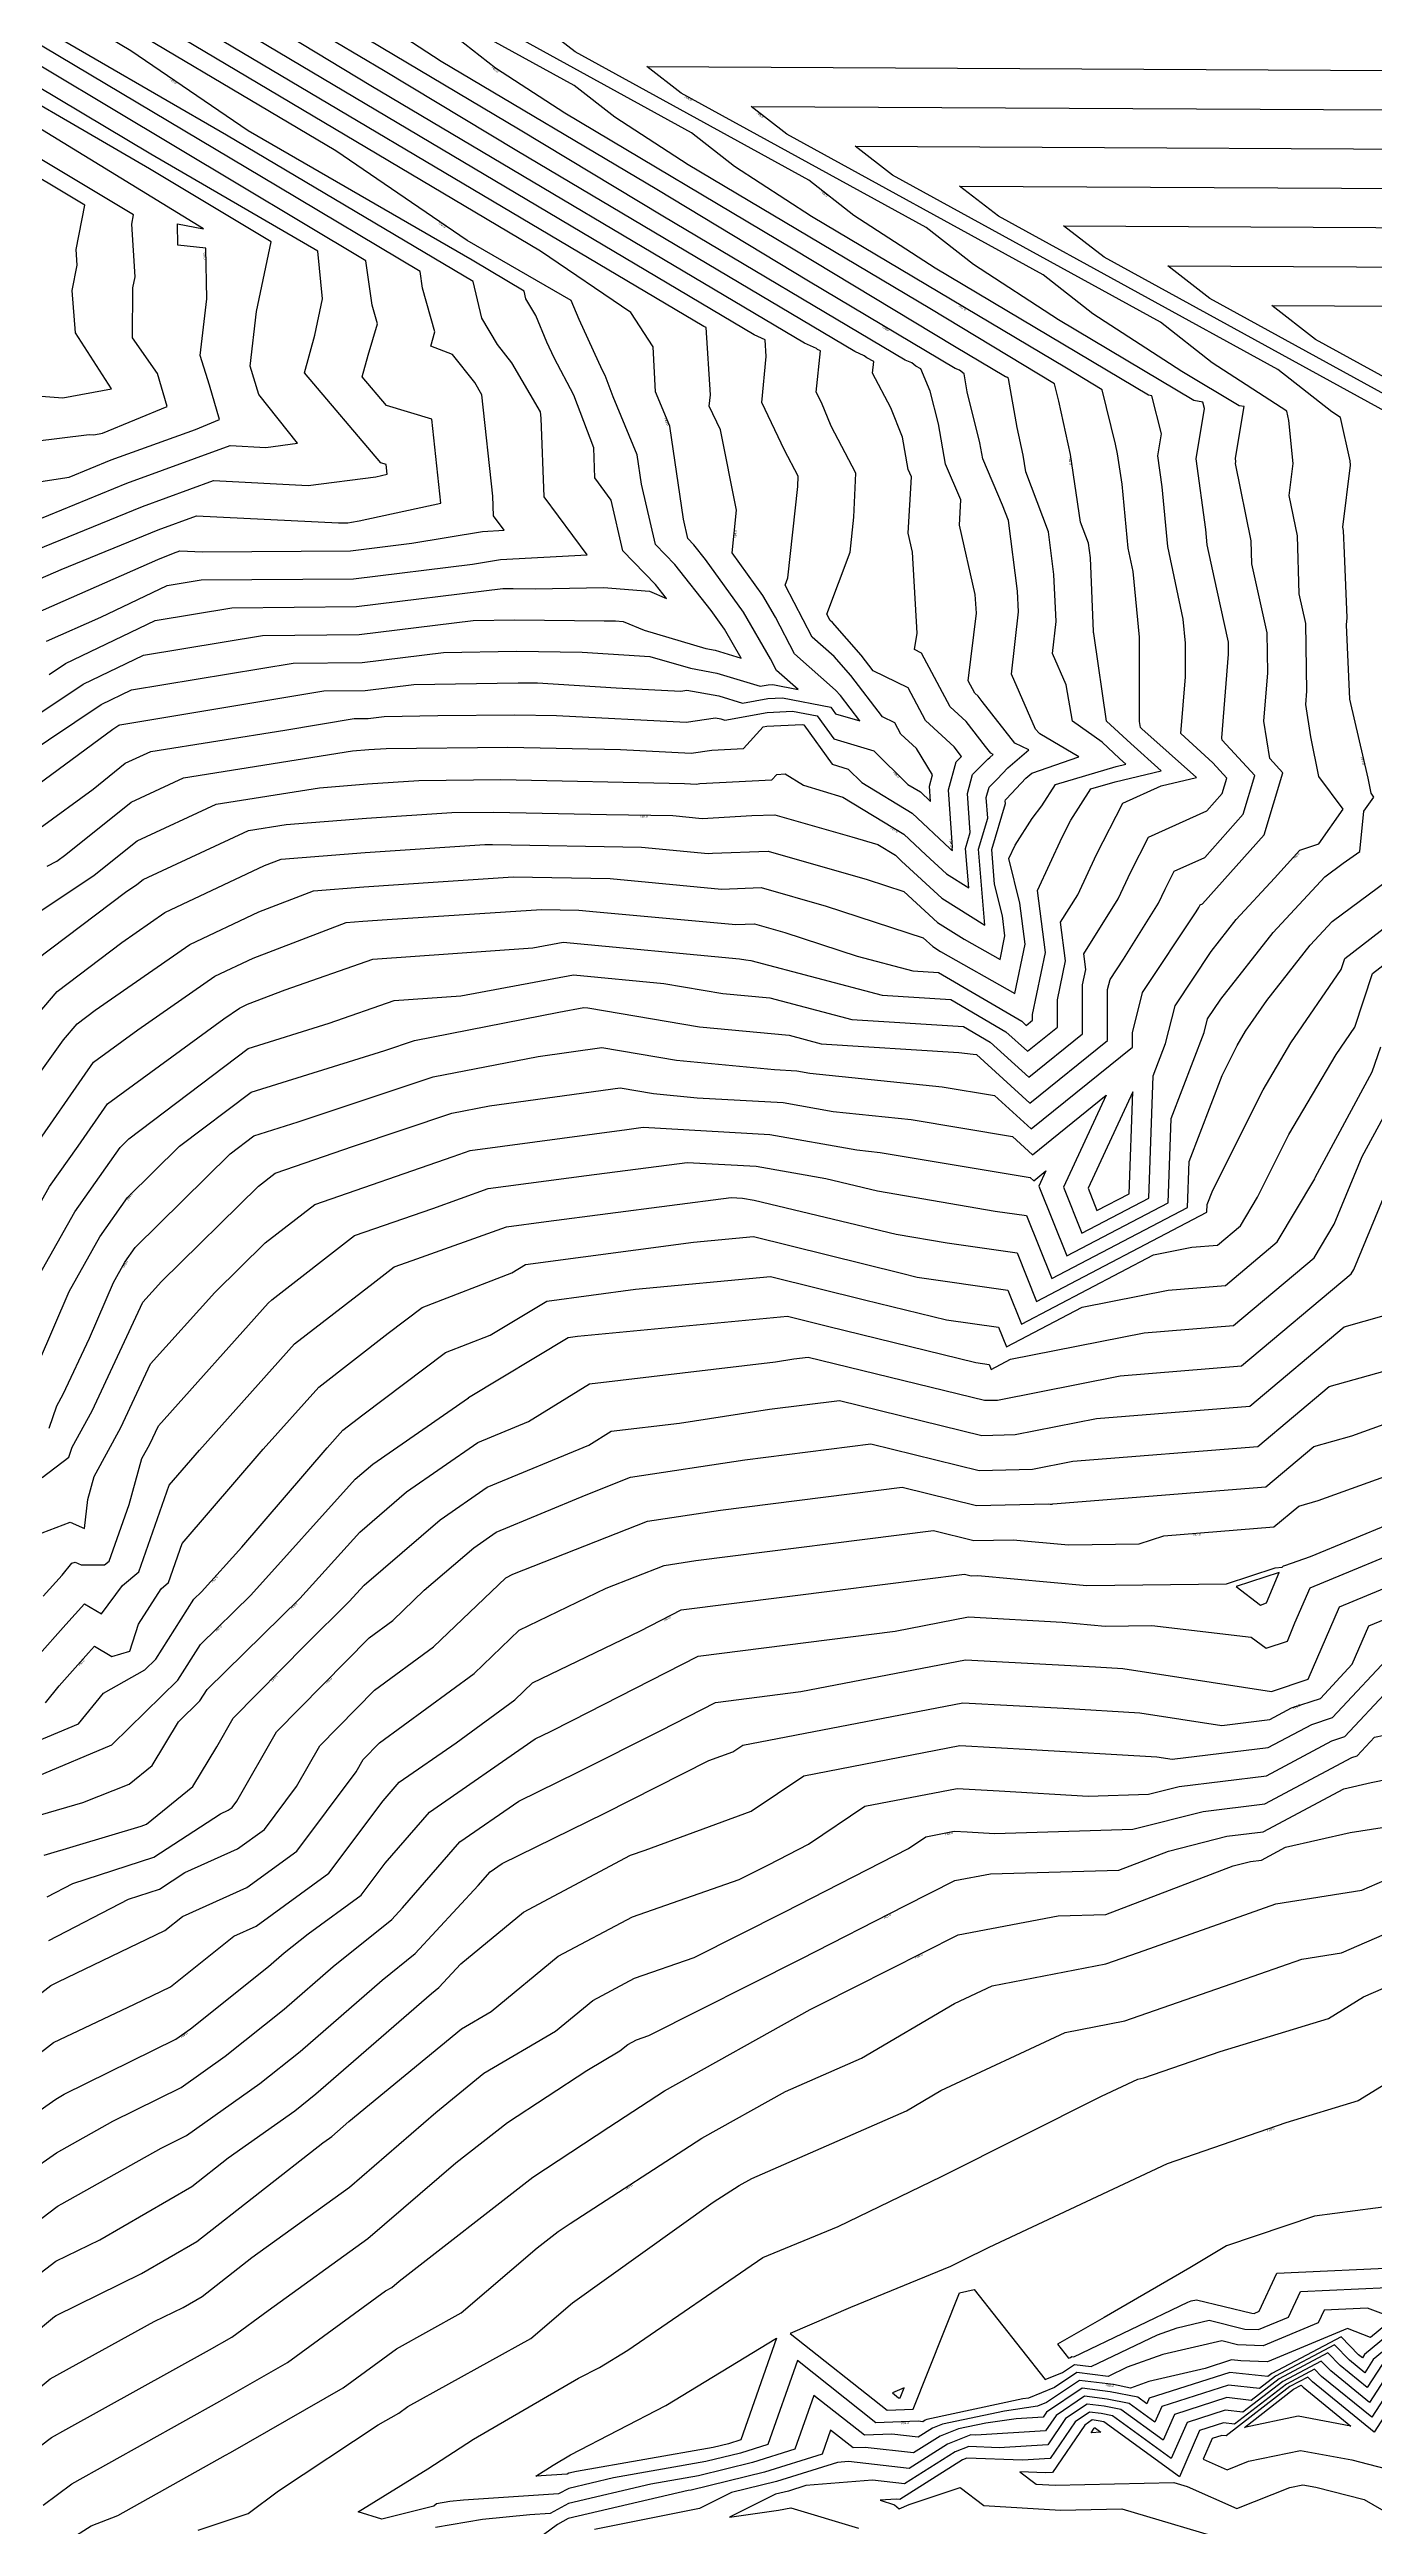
# Model space of a CAD drawing. Extents: x 1684434 to 1702565, y 997334 to 1000228.
# Drawn here: x 1700628 to 1700905, y 999386 to 999904 of the extents above; entities that cross this region are included whole.
import ezdxf

# ---------------------------------------------------------------- set-up
doc = ezdxf.new("R2010")
doc.units = 0
doc.layers.add('Default', color=7, linetype='Continuous')

msp = doc.modelspace()

# ---------------------------------------------------------------- linework, layer by layer
at = {"layer": 'Default'}
for points in [[(1700622.3, 999831.37), (1700630.58, 999830.74), (1700640.74, 999832.59), (1700633.18, 999844.31), (1700632.47, 999853.17), (1700633.54, 999858.44), (1700633.33, 999861.74), (1700635.18, 999871), (1700362.96, 1000034.04)], [(1700627.66, 999772.92), (1700631.08, 999775.21), (1700649.87, 999784.19), (1700665.9, 999786.86), (1700691.93, 999787.08), (1700722.54, 999790.85), (1700724.72, 999790.88), (1700729.38, 999790.83), (1700743.64, 999791.06), (1700753.21, 999790.3), (1700756.78, 999788.79), (1700754.47, 999791.69), (1700747.67, 999798.75), (1700745.24, 999809.34), (1700741.82, 999813.97), (1700741.58, 999820.24), (1700737.39, 999831.31), (1700733.3, 999839.08), (1700731.78, 999842.39), (1700729.45, 999847.95), (1700727.4, 999851.4), (1700727.02, 999853.01), (1700716.15, 999859.47), (1700669.33, 999886.55), (1700644.8, 999903.25), (1700542.34, 999964.06)], [(1700624.87, 999764.25), (1700634.81, 999770.9), (1700647.41, 999776.92), (1700672.3, 999781.06), (1700692.54, 999781.23), (1700716.34, 999784.16), (1700725.08, 999784.31), (1700743.73, 999784.09), (1700746.11, 999784.13), (1700747.71, 999784), (1700752.1, 999782.14), (1700765.03, 999778.33), (1700766.95, 999777.99), (1700772.41, 999776.3), (1700768.88, 999782.4), (1700766.12, 999786.24), (1700758.5, 999795.85), (1700754.45, 999800.04), (1700751.56, 999812.66), (1700750.66, 999818.84), (1700745.64, 999830.9), (1700743.95, 999835.36), (1700743.38, 999836.43), (1700738.5, 999847.07), (1700736.84, 999851.05), (1700715.08, 999863.63), (1700687.61, 999882.33), (1700572.86, 999950.44)], [(1700617.97, 999796.07), (1700647.19, 999808), (1700662.04, 999813.41), (1700681.82, 999812.42), (1700696.02, 999814.23), (1700698.36, 999814.74), (1700698.14, 999816.8), (1700697.03, 999817.14), (1700681.05, 999835.92), (1700683.26, 999843.84), (1700684.87, 999851.45), (1700683.84, 999861.38), (1700648.97, 999881.66), (1700553.05, 999938.97)], [(1700622.07, 999755.57), (1700638.54, 999766.59), (1700644.94, 999769.65), (1700678.7, 999775.26), (1700693.15, 999775.39), (1700710.14, 999777.48), (1700725.43, 999777.74), (1700739.13, 999777.58), (1700753.32, 999776.68), (1700761.82, 999774.18), (1700767.34, 999773.2), (1700776.35, 999770.42), (1700778.03, 999770.72), (1700779.03, 999770.77), (1700784.29, 999769.76), (1700779.81, 999773.7), (1700778.54, 999776.14), (1700772.9, 999785.89), (1700764.95, 999796.94), (1700762.53, 999800), (1700761.24, 999801.34), (1700760.32, 999805.35), (1700757.5, 999824.77), (1700754.5, 999831.97), (1700753.97, 999841.38), (1700749.34, 999848.54), (1700730.42, 999861.41), (1700603.38, 999936.82)], [(1700624.91, 999805.09), (1700643.94, 999812.86), (1700665.55, 999820.74), (1700672.97, 999820.37), (1700679.61, 999821.22), (1700671.56, 999831.44), (1700669.72, 999837.36), (1700671.04, 999848.8), (1700674.12, 999863.34), (1700648.64, 999878.62), (1700565.67, 999926.87)], [(1700621.34, 999720.39), (1700637.11, 999730.92), (1700646.08, 999738.13), (1700662.58, 999745.79), (1700684.19, 999749.22), (1700694.28, 999750.01), (1700705.02, 999750.73), (1700722.14, 999750.92), (1700760.56, 999750.11), (1700763.05, 999749.98), (1700763.77, 999750.09), (1700778.79, 999750.87), (1700779.83, 999752.02), (1700781.6, 999752.11), (1700785.43, 999749.74), (1700793.66, 999747.28), (1700806.39, 999739.51), (1700810.98, 999735.19), (1700815.33, 999731.2), (1700819.98, 999728.27), (1700819.28, 999736.49), (1700820.28, 999739.85), (1700819.71, 999747.99), (1700820.78, 999751.97), (1700824, 999755.17), (1700824.37, 999755.57), (1700825.1, 999756.19), (1700824.62, 999756.42), (1700823.48, 999757.87), (1700819.44, 999763.05), (1700816.08, 999766.14), (1700810.09, 999777.38), (1700808.63, 999778.1), (1700809.22, 999781.51), (1700808.25, 999798.49), (1700807.34, 999802.43), (1700807.99, 999814.24), (1700807.34, 999815.75), (1700806.14, 999822.5), (1700803.7, 999828.64), (1700799.88, 999835.89), (1700800.15, 999838.35), (1700798.66, 999839.09), (1700798.13, 999839.51), (1700796.15, 999840.38), (1700725.46, 999882.33), (1700697.58, 999899.16), (1700658.04, 999922.66)], [(1700622.38, 999747.76), (1700641, 999761.43), (1700642.27, 999762.28), (1700642.48, 999762.38), (1700685.1, 999769.47), (1700693.76, 999769.54), (1700703.94, 999770.79), (1700725.79, 999771.17), (1700729.78, 999771.12), (1700746.27, 999770.09), (1700759.77, 999769.41), (1700761.06, 999769.6), (1700767.74, 999768.41), (1700772.65, 999766.9), (1700777.94, 999767.84), (1700781.06, 999768), (1700791.14, 999766.07), (1700792.14, 999764.69), (1700797.23, 999763.17), (1700793.15, 999768.49), (1700792.15, 999769.62), (1700783.54, 999777.2), (1700779.54, 999784.85), (1700776.92, 999789.38), (1700770.5, 999798.31), (1700771.44, 999807.24), (1700768.06, 999824.03), (1700765.71, 999829), (1700765.95, 999831.38), (1700765.1, 999845.4), (1700764.61, 999845.61), (1700633.9, 999923.2)], [(1700623.2, 999672.07), (1700636.93, 999691.87), (1700646.22, 999698.64), (1700662.3, 999709.83), (1700670.37, 999713.62), (1700689.79, 999721.05), (1700693.26, 999721.33), (1700698.38, 999721.67), (1700730.61, 999723.77), (1700738.47, 999723.64), (1700742.15, 999723.28), (1700771.3, 999720.61), (1700775.19, 999720.76), (1700781.53, 999718.94), (1700796.62, 999714.03), (1700808.26, 999710.95), (1700813.65, 999710.6), (1700831.06, 999700.41), (1700832.01, 999699.55), (1700833.34, 999700.62), (1700833.34, 999701.82), (1700836.01, 999714.76), (1700834.35, 999727.73), (1700839.53, 999738.9), (1700841.36, 999742.46), (1700845.5, 999748.96), (1700850.58, 999750.47), (1700860.24, 999752.75), (1700853.85, 999758.44), (1700848.8, 999763.13), (1700846.24, 999780.99), (1700846.16, 999781.46), (1700846.07, 999781.66), (1700846.1, 999781.87), (1700845.41, 999797.3), (1700845.01, 999800.37), (1700843.38, 999804.7), (1700841.24, 999818.88), (1700838.81, 999830.02), (1700837.93, 999833.64), (1700811.88, 999849.37), (1700761.3, 999879.43), (1700746.01, 999889.37), (1700737.5, 999896.04), (1700693.48, 999920.19)], [(1700623, 999784.86), (1700650.44, 999796.94), (1700653.7, 999798.27), (1700655, 999798.75), (1700659.78, 999798.51), (1700690.72, 999798.77), (1700703.55, 999800.35), (1700718.32, 999802.8), (1700722.84, 999803.03), (1700720.6, 999806.06), (1700720.45, 999810.16), (1700718.16, 999831.35), (1700716.67, 999833.91), (1700712.04, 999839.75), (1700707.49, 999841.55), (1700708.37, 999844.49), (1700705.76, 999853.67), (1700705.26, 999857.14), (1700675.37, 999875), (1700613.4, 999911.81)], [(1700620.42, 999652.73), (1700627.79, 999665.88), (1700633.76, 999674.32), (1700639.86, 999683.12), (1700664.24, 999700.89), (1700667.52, 999703.17), (1700669.17, 999703.95), (1700677.02, 999706.95), (1700695.38, 999713.4), (1700728.82, 999715.78), (1700735.14, 999716.95), (1700772.04, 999713.45), (1700773.36, 999713.23), (1700774.42, 999713.13), (1700801.88, 999705.86), (1700816.27, 999704.94), (1700827.75, 999698.22), (1700832.27, 999694.14), (1700838.55, 999699.2), (1700838.57, 999704.91), (1700840.24, 999713), (1700839.2, 999721.11), (1700842.78, 999726.85), (1700846.7, 999735.28), (1700852.21, 999745.98), (1700860.25, 999749.6), (1700867.62, 999751.34), (1700856.19, 999761.53), (1700855.87, 999761.82), (1700855.7, 999763.04), (1700855.67, 999780.66), (1700854.37, 999794.42), (1700853.32, 999799.31), (1700852.05, 999812.71), (1700851.1, 999819.04), (1700850.65, 999821.06), (1700847.9, 999832.43), (1700840.45, 999836.92), (1700787.12, 999868.62), (1700770.99, 999879.1), (1700762.02, 999886.13), (1700715.6, 999911.6)], [(1700625.14, 999713.4), (1700643.62, 999727.38), (1700646.02, 999728.99), (1700647.32, 999730.03), (1700669.39, 999740.28), (1700677.23, 999741.52), (1700694.03, 999742.84), (1700711.89, 999744.04), (1700720.68, 999744.14), (1700744.26, 999743.64), (1700758.07, 999743.41), (1700764.25, 999742.81), (1700774.62, 999743.39), (1700779.46, 999743.57), (1700795.52, 999738.96), (1700801, 999737.32), (1700804.64, 999735.1), (1700805.95, 999733.86), (1700814.37, 999726.14), (1700823.38, 999720.46), (1700822.04, 999736.38), (1700823.97, 999742.89), (1700823.66, 999747.21), (1700824.23, 999749.33), (1700825.94, 999751.03), (1700828.16, 999753.41), (1700832.52, 999757.14), (1700829.65, 999758.51), (1700822.79, 999767.24), (1700821.94, 999768.33), (1700821.23, 999768.98), (1700819.87, 999771.55), (1700821.58, 999785.69), (1700821.36, 999789.63), (1700818.02, 999804.11), (1700818.31, 999809.41), (1700815.14, 999816.84), (1700813.63, 999825.3), (1700811.93, 999832.14), (1700809.98, 999836.82), (1700808.93, 999837.34), (1700808.08, 999838.01), (1700806.66, 999838.63), (1700755.98, 999868.71), (1700726.16, 999886.71), (1700683.86, 999911.85)], [(1700627.24, 999732.84), (1700629.3, 999733.87), (1700631.15, 999735.23), (1700644.84, 999746.22), (1700655.77, 999751.3), (1700691.15, 999756.92), (1700694.54, 999757.18), (1700698.14, 999757.42), (1700723.61, 999757.7), (1700747.19, 999757.2), (1700761.96, 999756.46), (1700766.24, 999757.08), (1700772.91, 999757.43), (1700777, 999761.93), (1700777.75, 999762.06), (1700785.14, 999762.45), (1700785.47, 999762.39), (1700791.44, 999754.12), (1700794.79, 999753.13), (1700797.64, 999750.33), (1700808.14, 999743.92), (1700816.01, 999736.51), (1700816.28, 999736.26), (1700816.57, 999736.08), (1700816.53, 999736.59), (1700816.59, 999736.8), (1700815.75, 999748.77), (1700817.33, 999754.61), (1700818.5, 999755.78), (1700816.94, 999757.78), (1700810.92, 999763.29), (1700807.3, 999770.1), (1700799.99, 999773.69), (1700797.5, 999776.94), (1700791.52, 999783.73), (1700790.98, 999784.21), (1700790.31, 999785.48), (1700795.18, 999798.46), (1700795.98, 999805.8), (1700796.37, 999814.99), (1700791.19, 999824.78), (1700789.22, 999829.73), (1700788.07, 999831.93), (1700788.99, 999840.55), (1700788.39, 999840.84), (1700788.18, 999841.01), (1700785.63, 999842.12), (1700694.94, 999895.95), (1700669.01, 999911.61)], [(1700618.85, 999789.87), (1700630.2, 999794.87), (1700650.45, 999803.14), (1700658.52, 999806.08), (1700688.17, 999804.6), (1700690.11, 999804.61), (1700690.91, 999804.71), (1700692.53, 999804.98), (1700709.58, 999808.74), (1700707.69, 999826.24), (1700698.24, 999829.14), (1700693.15, 999835.12), (1700694.42, 999839.67), (1700696.36, 999846.21), (1700695.25, 999850.11), (1700693.91, 999859.36), (1700614.21, 999906.99)], [(1700619.04, 999694.47), (1700629.33, 999706.63), (1700642.88, 999716.88), (1700651.87, 999723.14), (1700672.75, 999732.97), (1700676.19, 999734.29), (1700693.77, 999735.67), (1700718.77, 999737.35), (1700719.21, 999737.36), (1700720.4, 999737.33), (1700751.54, 999736.82), (1700765.48, 999735.47), (1700766.43, 999735.52), (1700778.04, 999735.97), (1700798.77, 999730.01), (1700806.38, 999727.53), (1700813.42, 999721.08), (1700819, 999717.56), (1700826.53, 999713.31), (1700827.56, 999718.29), (1700827.03, 999722.41), (1700825.4, 999729.04), (1700824.79, 999736.28), (1700827.66, 999745.93), (1700827.62, 999746.44), (1700827.69, 999746.69), (1700827.89, 999746.89), (1700831.95, 999751.25), (1700833.16, 999752.29), (1700843.02, 999755.71), (1700834.88, 999760.5), (1700834.68, 999760.6), (1700833.97, 999761.49), (1700828.9, 999772.94), (1700830.4, 999786.01), (1700830.21, 999790.3), (1700828.28, 999805.05), (1700827.06, 999808.28), (1700822.93, 999817.94), (1700822.33, 999821.35), (1700819.67, 999832), (1700819.01, 999835.74), (1700818.03, 999836.51), (1700817.17, 999836.88), (1700786.49, 999855.09), (1700754.73, 999874.26), (1700709.67, 999901.04), (1700696.05, 999909.9)], [(1700622.61, 999642.02), (1700633.03, 999660.6), (1700642.51, 999674.03), (1700644.33, 999675.82), (1700669.31, 999694.69), (1700686.23, 999699.97), (1700699.82, 999704.74), (1700713.79, 999705.74), (1700737.32, 999710.11), (1700756.2, 999708.31), (1700768.53, 999706.24), (1700778.42, 999705.3), (1700795.51, 999700.78), (1700818.9, 999699.28), (1700824.44, 999696.04), (1700832.53, 999688.73), (1700843.77, 999697.79), (1700843.79, 999708), (1700844.46, 999711.24), (1700844.05, 999714.48), (1700851.22, 999725.97), (1700853.87, 999731.67), (1700857.59, 999738.9), (1700869.78, 999744.39), (1700872.99, 999747.99), (1700873.98, 999751.24), (1700871.03, 999754.43), (1700864.35, 999760.57), (1700865.32, 999772.37), (1700865.31, 999779.47), (1700864.84, 999784.44), (1700861.59, 999799.66), (1700860.4, 999812.13), (1700859.53, 999818.58), (1700860.28, 999823.19), (1700858.28, 999831.14), (1700857.57, 999831.28), (1700812.93, 999857.81), (1700795.97, 999868.84), (1700786.53, 999876.23), (1700737.71, 999903.02), (1700730.91, 999908.29)], [(1700627.15, 999779.85), (1700638.47, 999784.84), (1700652.34, 999791.46), (1700659.5, 999792.66), (1700691.32, 999792.92), (1700716.18, 999795.98), (1700722.09, 999796.96), (1700740.18, 999797.88), (1700731.21, 999810.01), (1700730.59, 999826.45), (1700730.45, 999827.78), (1700724.47, 999838.03), (1700721.44, 999841.85), (1700718.16, 999847.36), (1700716.34, 999855.01), (1700664.78, 999885.64), (1700623.57, 999909.48)], [(1700625.84, 999740.81), (1700636.87, 999748.92), (1700643.59, 999754.32), (1700648.97, 999756.81), (1700676.96, 999761.25), (1700691.5, 999763.67), (1700694.37, 999763.7), (1700697.74, 999764.11), (1700708.95, 999764.3), (1700725.07, 999764.48), (1700733.81, 999764.29), (1700760.86, 999762.93), (1700767.02, 999763.82), (1700768.13, 999763.63), (1700768.95, 999763.37), (1700777.84, 999764.95), (1700783.1, 999765.23), (1700788.3, 999764.23), (1700791.79, 999759.41), (1700800.15, 999756.92), (1700807.27, 999749.93), (1700809.9, 999748.33), (1700812.02, 999746.33), (1700811.8, 999749.54), (1700812.43, 999751.9), (1700809.09, 999757.4), (1700805.76, 999760.45), (1700804.5, 999762.82), (1700801.96, 999764.07), (1700795.33, 999772.71), (1700791.83, 999776.68), (1700787.26, 999780.71), (1700781.57, 999791.59), (1700782.14, 999793.12), (1700784.21, 999812.19), (1700784.3, 999814.34), (1700781.43, 999819.78), (1700776.71, 999829.77), (1700777.65, 999839.35), (1700777.43, 999842.86), (1700775.12, 999843.87), (1700664.42, 999909.58)], [(1700618.54, 999820.91), (1700636.04, 999823.05), (1700637.01, 999822.97), (1700638.87, 999823.31), (1700652.39, 999828.9), (1700650.36, 999835.8), (1700645.09, 999843.26), (1700645.21, 999853.7), (1700645.68, 999856.02), (1700644.96, 999867.01), (1700645.35, 999868.96), (1700587.98, 999903.31)], [(1700616.71, 999677), (1700630.66, 999696.49), (1700633.52, 999699.86), (1700637.28, 999702.71), (1700657.09, 999716.48), (1700671.56, 999723.3), (1700682.99, 999727.67), (1700693.51, 999728.5), (1700709.04, 999729.54), (1700724.71, 999730.56), (1700745, 999730.23), (1700754.5, 999729.31), (1700768.3, 999728.04), (1700776.61, 999728.36), (1700790.15, 999724.47), (1700810.45, 999717.86), (1700812.46, 999716.02), (1700814.06, 999715.02), (1700829.65, 999706.2), (1700831.78, 999716.53), (1700830.69, 999725.07), (1700828.4, 999734.42), (1700829.72, 999737.22), (1700833.26, 999742.82), (1700835.27, 999745.41), (1700838.13, 999749.91), (1700850.82, 999753.68), (1700852.85, 999754.16), (1700851.51, 999755.36), (1700847.86, 999758.75), (1700841.7, 999763.14), (1700840.39, 999770.74), (1700837.49, 999777.3), (1700838.25, 999783.94), (1700837.81, 999793.8), (1700836.64, 999802.71), (1700831.91, 999815.26), (1700831.39, 999818.72), (1700830.12, 999824.54), (1700828.32, 999834.74), (1700827.98, 999835.01), (1700827.68, 999835.14), (1700817.01, 999841.47), (1700783.3, 999861.82), (1700735.49, 999890.24), (1700721.03, 999899.63), (1700712.98, 999905.94)], [(1700618.21, 999812.03), (1700631.85, 999814.12), (1700640.68, 999817.73), (1700658.26, 999824.13), (1700663.3, 999826.22), (1700661.19, 999833.4), (1700659.27, 999839.55), (1700660.64, 999851.42), (1700660.43, 999861.99), (1700654.62, 999862.64), (1700654.5, 999867.11), (1700659.97, 999866.08), (1700611.08, 999895.95)], [(1700625.43, 999629.01), (1700631.86, 999643.91), (1700638.26, 999655.33), (1700644.09, 999663.57), (1700654.93, 999674.26), (1700669.9, 999685.57), (1700697.9, 999694.31), (1700704.1, 999696.39), (1700734.28, 999702.29), (1700739.5, 999703.26), (1700740.36, 999703.18), (1700763.69, 999699.26), (1700782.41, 999697.47), (1700789.14, 999695.7), (1700817.94, 999693.85), (1700820.91, 999693.54), (1700821.6, 999693.42), (1700832.79, 999683.31), (1700848.98, 999696.38), (1700849.01, 999707.05), (1700849.54, 999709.15), (1700852.34, 999713.37), (1700859.66, 999725.09), (1700861.04, 999728.05), (1700862.97, 999731.81), (1700869.32, 999734.67), (1700877.36, 999743.67), (1700879.82, 999751.8), (1700873.01, 999759.14), (1700872.94, 999759.64), (1700874.31, 999777.13), (1700874.27, 999779.65), (1700871.83, 999790.73), (1700869.85, 999800.02), (1700869.55, 999803.2), (1700867.57, 999817.94), (1700869.28, 999828.48), (1700868.95, 999829.81), (1700867.05, 999830.18), (1700838.75, 999847), (1700820.95, 999858.57), (1700811.05, 999866.33), (1700759.83, 999894.43), (1700752.69, 999899.97), (1701324.45, 999896.93)], [(1700627.67, 999615.35), (1700629.29, 999620.02), (1700630.61, 999622.43), (1700636.09, 999634.14), (1700641.12, 999645.8), (1700643.5, 999650.05), (1700645.66, 999653.11), (1700665.53, 999672.7), (1700670.5, 999676.46), (1700679.79, 999679.36), (1700708, 999688.78), (1700729.92, 999693.07), (1700743.24, 999694.9), (1700758.86, 999692.27), (1700779.33, 999690.32), (1700784.02, 999690.06), (1700786.73, 999689.58), (1700814.43, 999686.69), (1700825.35, 999684.85), (1700833.05, 999677.9), (1700854.2, 999694.96), (1700854.2, 999698.01), (1700856.34, 999706.4), (1700867.53, 999723.29), (1700868.1, 999724.21), (1700868.21, 999724.44), (1700868.36, 999724.73), (1700868.86, 999724.96), (1700881.73, 999739.36), (1700885.66, 999752.36), (1700882.93, 999755.3), (1700881.71, 999763.12), (1700882.51, 999773.27), (1700882.38, 999781.59), (1700879.2, 999796.02), (1700879.04, 999800.84), (1700875.78, 999816.97), (1700875.82, 999817.32), (1700875.74, 999818.12), (1700877.56, 999828.88), (1700876.53, 999829.08), (1700864.56, 999836.2), (1700845.93, 999848.3), (1700835.57, 999856.43), (1700781.94, 999885.85), (1700774.47, 999891.64), (1701373.04, 999888.46)], [(1700626.22, 999605.06), (1700631.78, 999609.3), (1700632.5, 999611.37), (1700636.65, 999618.96), (1700647.26, 999641.66), (1700651.15, 999645.99), (1700671.49, 999665.95), (1700674.97, 999668.65), (1700691.31, 999674.3), (1700711.89, 999681.17), (1700719.75, 999682.71), (1700747.06, 999686.46), (1700754.03, 999685.28), (1700763.16, 999684.42), (1700781.19, 999683.4), (1700791.65, 999681.55), (1700807.95, 999679.85), (1700829.11, 999676.28), (1700833.3, 999672.49), (1700848.73, 999684.93), (1700839.79, 999665.71), (1700843.64, 999656.09), (1700857.61, 999663.4), (1700858.55, 999689.02), (1700861.13, 999695.76), (1700863.14, 999703.65), (1700870.66, 999715), (1700875.89, 999721.67), (1700883.92, 999730.29), (1700889.2, 999736.19), (1700893.22, 999737.46), (1700898.28, 999744.71), (1700893.19, 999751.57), (1700891.54, 999759.83), (1700890.48, 999766.61), (1700890.7, 999769.41), (1700890.48, 999783.53), (1700889.11, 999789.75), (1700888.7, 999801.91), (1700887, 999810.31), (1700887.82, 999816.98), (1700886.91, 999826.02), (1700886.49, 999827.92), (1700870.92, 999838.04), (1700860.08, 999846.53), (1700804.06, 999877.26), (1700796.26, 999883.32), (1701421.62, 999879.99)], [(1700626.19, 999593.43), (1700632.05, 999595.7), (1700635.07, 999594.37), (1700635.75, 999600.45), (1700637.07, 999605.22), (1700642.69, 999615.48), (1700648.9, 999628.76), (1700662.3, 999643.72), (1700672.86, 999654.07), (1700683.25, 999662.13), (1700712.18, 999672.13), (1700715.74, 999673.4), (1700748.49, 999677.78), (1700751.93, 999678.23), (1700778.36, 999676.75), (1700796.56, 999673.51), (1700801.46, 999673), (1700832.86, 999667.71), (1700833.56, 999667.08), (1700836.13, 999669.15), (1700834.64, 999665.95), (1700840.49, 999651.34), (1700861.67, 999662.44), (1700862.32, 999680.05), (1700869.21, 999698.03), (1700869.94, 999700.9), (1700872.67, 999705.03), (1700883.63, 999718.97), (1700894.44, 999730.6), (1700898.28, 999733.44), (1700901.74, 999735.88), (1700902.63, 999744.29), (1700904.7, 999747.26), (1700904.1, 999748.07), (1700903.48, 999751.2), (1700899.69, 999767.71), (1700898.99, 999783.25), (1700899.09, 999784.76), (1700898.53, 999798.25), (1700898.37, 999802.98), (1700898.23, 999803.66), (1700899.81, 999816.64), (1700899.72, 999817.55), (1700897.72, 999826.59), (1700895.9, 999827.77), (1700884.6, 999836.62), (1700826.18, 999868.68), (1700818.04, 999874.99), (1701470.2, 999871.53)], [(1700909.12, 999826.72), (1700848.29, 999860.1), (1700839.82, 999866.67), (1701518.79, 999863.06)], [(1700920.57, 999823.99), (1700870.41, 999851.51), (1700861.6, 999858.34), (1701492.59, 999854.99)], [(1700928.75, 999823.05), (1700892.52, 999842.93), (1700883.38, 999850.02), (1701381.06, 999847.37)], [(1700626.4, 999580.23), (1700630.41, 999584.61), (1700632.43, 999587.1), (1700633.12, 999587.36), (1700634.39, 999586.8), (1700639.28, 999586.74), (1700640.27, 999587.56), (1700644.43, 999599.41), (1700647.1, 999609.03), (1700648.73, 999612.01), (1700650.53, 999615.85), (1700673.46, 999641.44), (1700674.22, 999642.18), (1700691.54, 999655.62), (1700707.9, 999661.27), (1700719.52, 999665.41), (1700740.05, 999668.16), (1700761.13, 999670.9), (1700775.53, 999670.09), (1700790.12, 999667.5), (1700800.89, 999664.93), (1700825.54, 999660.7), (1700832.06, 999659.77), (1700837.33, 999646.6), (1700865.74, 999661.48), (1700866.09, 999671.09), (1700872.97, 999689.06), (1700876.14, 999695.34), (1700877.89, 999698.3), (1700882.32, 999704.77), (1700891.36, 999716.28), (1700895.99, 999721.26), (1700909.42, 999731.19)], [(1700625.14, 999567.49), (1700631.16, 999574.32), (1700635.07, 999578.6), (1700638.61, 999576.53), (1700643, 999582.45), (1700646.45, 999585.33), (1700652.8, 999603.4), (1700659.1, 999610.73), (1700678.99, 999632.95), (1700695.41, 999645.67), (1700699.82, 999649.1), (1700703.63, 999650.41), (1700723.3, 999657.42), (1700731.61, 999658.54), (1700770.33, 999663.57), (1700772.7, 999663.44), (1700775.1, 999663.01), (1700804.78, 999655.92), (1700815.44, 999654.09), (1700830.11, 999651.99), (1700834.17, 999641.85), (1700869.8, 999660.52), (1700869.86, 999662.12), (1700871.01, 999665.12), (1700881.54, 999686.04), (1700887.37, 999695.89), (1700897.87, 999711.23), (1700898.6, 999713.49), (1700915.57, 999726.63)], [(1700626.91, 999557.95), (1700629.81, 999561.49), (1700635.91, 999568.41), (1700637.15, 999569.77), (1700640.81, 999567.64), (1700644.59, 999568.72), (1700646.37, 999574.38), (1700651.08, 999581.79), (1700652.64, 999583.09), (1700655.5, 999591.25), (1700672.45, 999610.98), (1700684.05, 999623.94), (1700698.61, 999635.22), (1700705.71, 999640.56), (1700724.43, 999647.82), (1700727.3, 999649.55), (1700762.41, 999654.23), (1700774.99, 999655.42), (1700805.91, 999647.74), (1700809.21, 999646.93), (1700828.17, 999644.21), (1700831.01, 999637.11), (1700858.65, 999651.59), (1700866.63, 999653.17), (1700871.97, 999653.6), (1700876.79, 999657.64), (1700880.35, 999663.63), (1700886.94, 999676.74), (1700896.85, 999693.48), (1700900.74, 999699.15), (1700904.38, 999710.39), (1700916.02, 999719.4)], [(1700625.16, 999549.9), (1700633.84, 999553.56), (1700639.07, 999559.95), (1700647.71, 999564.82), (1700649.99, 999567.05), (1700657.97, 999579.58), (1700659.55, 999581.13), (1700667.98, 999590.48), (1700685.79, 999611.22), (1700689.11, 999614.93), (1700693.27, 999618.15), (1700710.55, 999631.15), (1700719.92, 999634.78), (1700731.75, 999641.92), (1700750.29, 999644.4), (1700778.55, 999647.08), (1700798.19, 999642.19), (1700815.36, 999637.99), (1700826.22, 999636.44), (1700827.85, 999632.36), (1700843.7, 999640.66), (1700861.65, 999644.22), (1700873.66, 999645.18), (1700884.51, 999654.29), (1700892.32, 999667.43), (1700892.45, 999667.76), (1700904.32, 999689.85), (1700906.18, 999695.04)], [(1700625.24, 999542.62), (1700640.77, 999549.17), (1700640.84, 999549.26), (1700640.95, 999549.32), (1700654.6, 999562.68), (1700659.36, 999570.15), (1700669.84, 999580.45), (1700691.69, 999604.68), (1700695.36, 999607.83), (1700715.36, 999621.71), (1700715.4, 999621.73), (1700715.41, 999621.74), (1700736.21, 999634.3), (1700738.18, 999634.56), (1700782.1, 999638.73), (1700790.48, 999636.65), (1700821.5, 999629.05), (1700824.28, 999628.66), (1700824.7, 999627.62), (1700828.74, 999629.74), (1700856.67, 999635.26), (1700875.35, 999636.77), (1700892.23, 999650.94), (1700896.42, 999657.98), (1700902.27, 999672.12), (1700908.91, 999684.49)], [(1700853.54, 999664.36), (1700854.32, 999685.65), (1700844.94, 999665.48), (1700846.8, 999660.83), (1700853.54, 999664.36)], [(1700625.87, 999534.48), (1700634.71, 999537.11), (1700644.43, 999540.89), (1700649.25, 999544.82), (1700654.73, 999553.94), (1700659.21, 999558.32), (1700660.74, 999560.72), (1700680.14, 999579.76), (1700692.62, 999593.62), (1700702.41, 999602.01), (1700717.33, 999612.36), (1700727.95, 999616.77), (1700740.7, 999624.63), (1700779.58, 999629.22), (1700783.42, 999629.82), (1700786.42, 999630.19), (1700823.25, 999621.17), (1700826.01, 999621.23), (1700851.68, 999626.31), (1700877.05, 999628.35), (1700899.95, 999647.58), (1700900.51, 999648.53), (1700912.08, 999676.47)], [(1700626.65, 999526.09), (1700646.91, 999532.11), (1700648.05, 999532.56), (1700657.75, 999540.46), (1700662.72, 999548.72), (1700666.16, 999554.73), (1700681.26, 999570.07), (1700690.43, 999579.08), (1700693.56, 999582.55), (1700709.46, 999596.18), (1700719.25, 999602.98), (1700740.51, 999611.8), (1700745.19, 999614.7), (1700759.48, 999616.38), (1700778.3, 999619.28), (1700792.96, 999621.12), (1700822.71, 999613.84), (1700829.67, 999613.99), (1700846.7, 999617.36), (1700878.74, 999619.94), (1700898.48, 999636.52), (1700906.88, 999638.86)], [(1700627.25, 999517.36), (1700632.62, 999520.15), (1700649.55, 999525.66), (1700663.52, 999534.75), (1700665.13, 999535.47), (1700665.95, 999536.06), (1700666.93, 999537.37), (1700675.23, 999551.85), (1700694.6, 999571.54), (1700699.53, 999575.17), (1700706.14, 999581.47), (1700716.51, 999590.36), (1700721.18, 999593.6), (1700739.98, 999601.41), (1700749.28, 999605.07), (1700773.17, 999608.75), (1700799.5, 999612.06), (1700822.16, 999606.5), (1700833.33, 999606.75), (1700841.72, 999608.41), (1700880.43, 999611.53), (1700895.32, 999624.03), (1700907.08, 999627.31)], [(1700627.64, 999508.26), (1700644.26, 999516.87), (1700650.73, 999518.98), (1700656.07, 999522.45), (1700667.08, 999527.39), (1700672.7, 999531.48), (1700679.4, 999540.45), (1700684.29, 999548.97), (1700695.7, 999560.57), (1700708.03, 999569.63), (1700723.18, 999584.08), (1700724.65, 999584.8), (1700752.8, 999595.87), (1700768.04, 999598.21), (1700806.04, 999602.99), (1700821.61, 999599.17), (1700836.67, 999599.5), (1700836.99, 999599.47), (1700837.41, 999599.48), (1700837.55, 999599.53), (1700882.12, 999603.11), (1700892.16, 999611.54), (1700900.08, 999613.75), (1700913.58, 999618.61)], [(1700607.31, 999482.77), (1700628.05, 999498.87), (1700629.56, 999499.59), (1700651.89, 999510.34), (1700655.56, 999513.28), (1700669.02, 999519.32), (1700679.45, 999526.9), (1700691.88, 999543.52), (1700693.35, 999546.09), (1700696.79, 999549.59), (1700716.54, 999564.09), (1700725.96, 999573.09), (1700744.15, 999581.88), (1700756.32, 999586.66), (1700762.91, 999587.68), (1700812.58, 999593.92), (1700821.07, 999591.84), (1700829.27, 999592.02), (1700840.83, 999590.98), (1700855.64, 999591.14), (1700860.81, 999592.85), (1700883.81, 999594.7), (1700888.99, 999599.05), (1700893.08, 999600.19), (1700915.72, 999608.34)], [(1700619.25, 999479.66), (1700628.6, 999486.93), (1700645.54, 999494.93), (1700653.03, 999498.53), (1700666.32, 999509.15), (1700670.97, 999511.24), (1700686.19, 999522.31), (1700697.51, 999537.44), (1700700.87, 999541.31), (1700712.83, 999549.59), (1700725.04, 999558.56), (1700728.74, 999562.09), (1700751.34, 999573.01), (1700759.86, 999577.35), (1700792.53, 999581.51), (1700819.12, 999584.85), (1700820.52, 999584.5), (1700821.88, 999584.53), (1700844.66, 999582.48), (1700873.86, 999582.81), (1700884.06, 999586.17), (1700885.5, 999586.28), (1700885.83, 999586.56), (1700886.09, 999586.63), (1700891.44, 999588.55), (1700916.78, 999599)], [(1700605.65, 999458.73), (1700629.09, 999475.11), (1700630.86, 999476.11), (1700654.15, 999487.59), (1700657.21, 999489.75), (1700673.56, 999502.79), (1700676.84, 999505.64), (1700681.83, 999509.65), (1700692.94, 999517.73), (1700697.93, 999524.4), (1700707.21, 999535.07), (1700729.32, 999550.38), (1700732.55, 999551.96), (1700737.08, 999554.25), (1700763.43, 999567.67), (1700804.59, 999572.91), (1700819.93, 999575.87), (1700839.55, 999574.79), (1700848.5, 999573.98), (1700858.27, 999574.09), (1700879.04, 999571.66), (1700882.15, 999569.35), (1700886.62, 999570.82), (1700888.19, 999574.68), (1700891.36, 999582), (1700915.29, 999591.87)], [(1700617.65, 999455.79), (1700629.24, 999463.89), (1700640.97, 999470.47), (1700655.28, 999477.52), (1700664.49, 999484.05), (1700676.86, 999493.92), (1700687.1, 999502.81), (1700699.31, 999512.62), (1700701.6, 999515.1), (1700713.54, 999528.84), (1700725.88, 999537.38), (1700738.23, 999543.42), (1700755.57, 999552.17), (1700767, 999557.99), (1700784.85, 999560.27), (1700819.33, 999566.91), (1700846.5, 999565.42), (1700852.19, 999565.08), (1700883.29, 999560.32), (1700890.95, 999562.85), (1700897.5, 999578.02), (1700913.8, 999584.73)], [(1700884.89, 999585.18), (1700875.87, 999582.21), (1700881.01, 999578.37), (1700882.28, 999578.8), (1700884.89, 999585.18)], [(1700607.69, 999436.2), (1700629.39, 999452.67), (1700629.58, 999452.76), (1700630.34, 999453.2), (1700651.09, 999464.84), (1700656.4, 999467.46), (1700671.77, 999478.34), (1700680.16, 999485.04), (1700697.35, 999499.98), (1700704.25, 999505.52), (1700717.41, 999519.76), (1700719.88, 999522.61), (1700722.43, 999524.37), (1700743.91, 999534.88), (1700765.62, 999545.84), (1700770.64, 999547.68), (1700772.73, 999549.09), (1700818.74, 999557.95), (1700839.79, 999556.79), (1700855.76, 999555.85), (1700872.9, 999553.22), (1700882.93, 999554.44), (1700887.49, 999556.87), (1700893.51, 999558.86), (1700900.17, 999565.98), (1700903.65, 999574.03), (1700912.31, 999577.6)], [(1700618.34, 999433.02), (1700629.09, 999441.18), (1700638.29, 999445.68), (1700657.5, 999456.8), (1700665.15, 999462.8), (1700679.04, 999472.64), (1700683.46, 999476.17), (1700707.61, 999497.15), (1700709.2, 999498.43), (1700713.79, 999503.4), (1700726.9, 999514.17), (1700749.23, 999526.05), (1700752.31, 999527.13), (1700774.47, 999535.26), (1700785.5, 999542.7), (1700818.14, 999548.99), (1700833.07, 999548.17), (1700859.34, 999546.61), (1700862.51, 999546.13), (1700882.58, 999548.56), (1700891.7, 999553.42), (1700896.06, 999554.87), (1700909.39, 999569.1)], [(1700606.12, 999410.8), (1700628.78, 999429.66), (1700629.18, 999429.88), (1700647.01, 999438.61), (1700658.57, 999445.3), (1700684.94, 999465.96), (1700686.32, 999466.94), (1700686.77, 999467.29), (1700690.35, 999470.4), (1700713.92, 999489.78), (1700720.11, 999493.41), (1700734.15, 999504.95), (1700749.65, 999513.19), (1700771.97, 999520.99), (1700778.11, 999524.08), (1700786.48, 999528.37), (1700798.27, 999536.32), (1700817.54, 999540.03), (1700826.36, 999539.55), (1700844.98, 999538.44), (1700857.59, 999538.84), (1700863.99, 999540.47), (1700882.23, 999542.69), (1700895.91, 999549.98), (1700898.62, 999550.87), (1700907.93, 999560.81)], [(1700618.09, 999408.43), (1700627.88, 999416.58), (1700649.68, 999428.57), (1700655.73, 999431.53), (1700659.65, 999433.8), (1700670.05, 999441.96), (1700690.52, 999456.71), (1700708.57, 999472.27), (1700718.56, 999480.48), (1700733.56, 999489.28), (1700741.41, 999495.72), (1700750.07, 999500.34), (1700762.55, 999504.69), (1700781.53, 999514.24), (1700807.42, 999527.5), (1700811.03, 999529.94), (1700816.94, 999531.07), (1700819.65, 999530.93), (1700825.35, 999530.59), (1700854.27, 999531.49), (1700868.97, 999535.24), (1700881.87, 999536.81), (1700900.11, 999546.53), (1700901.18, 999546.88), (1700904.82, 999550.77), (1700908.87, 999551.62)], [(1700611.07, 999391.45), (1700628.2, 999404.32), (1700631.2, 999406), (1700661.25, 999422.69), (1700665.87, 999425.33), (1700673.46, 999430.87), (1700694.34, 999445.92), (1700712.74, 999461.78), (1700723.52, 999470.17), (1700740.1, 999481.09), (1700747.01, 999485.15), (1700748.67, 999486.5), (1700750.49, 999487.48), (1700753.12, 999488.39), (1700784.95, 999504.41), (1700806.79, 999515.59), (1700817.08, 999520.78), (1700824.55, 999522.21), (1700851.37, 999522.94), (1700861.75, 999526.9), (1700873.94, 999530.02), (1700881.52, 999530.94), (1700898.44, 999539.95), (1700904.12, 999541.24), (1700907.93, 999542.03)], [(1700626.46, 999390.18), (1700632.42, 999394.65), (1700647.88, 999403.34), (1700663.41, 999411.97), (1700677.51, 999420.03), (1700697.99, 999434.99), (1700699.32, 999435.73), (1700700.88, 999437.06), (1700728.83, 999458.8), (1700744.7, 999469.25), (1700756.33, 999476.8), (1700786.84, 999493.8), (1700788.36, 999494.57), (1700789.06, 999494.93), (1700817.8, 999509.43), (1700838.65, 999513.43), (1700848.68, 999513.7), (1700875.3, 999523.86), (1700878.92, 999524.79), (1700881.17, 999525.06), (1700886.19, 999527.74), (1700899.74, 999530.8), (1700906.44, 999531.86)], [(1700631.65, 999382.8), (1700636.49, 999385.9), (1700642.07, 999388.08), (1700661.68, 999399.07), (1700664.56, 999400.69), (1700665.58, 999401.25), (1700689.15, 999414.73), (1700700.33, 999422.89), (1700713.87, 999430.4), (1700729.74, 999444.01), (1700734.14, 999447.43), (1700736.64, 999449.08), (1700764.14, 999466.93), (1700781.65, 999476.68), (1700797.56, 999483.62), (1700816.98, 999495.09), (1700824.87, 999498.79), (1700848.67, 999503.38), (1700855.51, 999505.75), (1700884.18, 999515.91), (1700902.17, 999518.78), (1700918.19, 999525.72)], [(1700658.87, 999384.95), (1700669.32, 999388.43), (1700675.62, 999393.23), (1700696.49, 999406.97), (1700700.79, 999409.43), (1700702.66, 999410.8), (1700728.41, 999425.07), (1700737.12, 999432.53), (1700766.51, 999453.52), (1700771.96, 999457.05), (1700774.59, 999458.52), (1700806.95, 999472.64), (1700814.14, 999476.89), (1700840.12, 999489.04), (1700852.63, 999491.46), (1700876.48, 999499.71), (1700889.64, 999504.37), (1700897.91, 999505.69), (1700927.64, 999518.59)], [(1700906.74, 999430.1), (1700903.38, 999431.4), (1700894.28, 999430.98), (1700893.05, 999428.31), (1700881.53, 999423.54), (1700876.21, 999423.74), (1700872.9, 999424.55), (1700860.6, 999421.67), (1700853.14, 999419.03), (1700849.17, 999417.13), (1700842.61, 999417.96), (1700837.91, 999414.79), (1700832.46, 999412.56), (1700831.31, 999412.4), (1700811.21, 999408.11), (1700810.86, 999407.97), (1700810.35, 999407.65), (1700809.43, 999407.76), (1700800.55, 999407.43), (1700784.14, 999420.42), (1700777.97, 999402.86), (1700772.25, 999401.07), (1700764.98, 999399.3), (1700745.73, 999395.91), (1700736.34, 999393.72), (1700734.23, 999392.57), (1700714.3, 999391.27), (1700711.47, 999390.99), (1700708.67, 999390.51), (1700708.13, 999390.02), (1700697.27, 999387.3), (1700692.33, 999388.81), (1700706.87, 999397.79), (1700716.43, 999404.03), (1700738.4, 999416.73), (1700742.77, 999419), (1700748.71, 999422.61), (1700776.93, 999442), (1700792.67, 999448.43), (1700814.29, 999458.93), (1700847.75, 999475.73), (1700855.37, 999479.29), (1700856.59, 999479.53), (1700872.56, 999485.05), (1700895.22, 999491.97), (1700902.51, 999496.45), (1700937.1, 999511.46)], [(1700932.94, 999494.08), (1700901.42, 999474.72), (1700886.28, 999470.1), (1700861.49, 999461.54), (1700824.18, 999444.07), (1700818.69, 999441.32), (1700816.16, 999440.08), (1700795.23, 999431.53), (1700782.63, 999426.12), (1700802.93, 999410.04), (1700808.37, 999410.25), (1700818.03, 999434.6), (1700821.1, 999435.26), (1700835.97, 999416.46), (1700839.58, 999417.94), (1700842.08, 999419.62), (1700845.57, 999419.18), (1700859.47, 999425.83), (1700863.54, 999427.28), (1700870.26, 999428.85), (1700877.7, 999427.02), (1700880.6, 999426.92), (1700886.88, 999429.52), (1700889.35, 999434.85), (1700907.53, 999435.69)], [(1700909.31, 999452.87), (1700892.3, 999450.65), (1700873.88, 999444.43), (1700866.23, 999439.79), (1700848.28, 999429.46), (1700838.53, 999423.83), (1700840.83, 999420.91), (1700841.26, 999421.09), (1700841.55, 999421.28), (1700841.96, 999421.23), (1700865.79, 999432.64), (1700866.48, 999432.89), (1700867.62, 999433.16), (1700879.19, 999430.31), (1700879.67, 999430.3), (1700880.72, 999430.73), (1700884.41, 999438.72), (1700911.69, 999439.99)], [(1700914.42, 999433.91), (1700903.99, 999425.26), (1700899.22, 999427.11), (1700882.46, 999420.16), (1700876.88, 999420.37), (1700874.95, 999420.58), (1700869.4, 999418.8), (1700857.66, 999416.06), (1700853.8, 999414.69), (1700850.23, 999415.4), (1700843.14, 999416.3), (1700836.24, 999411.65), (1700834.34, 999410.87), (1700827.44, 999409.89), (1700814.52, 999407.13), (1700812.42, 999406.31), (1700809.4, 999404.4), (1700803.88, 999405.02), (1700798.17, 999404.81), (1700787.62, 999413.16), (1700783.65, 999401.88), (1700774.76, 999399.1), (1700763.44, 999396.33), (1700753.51, 999394.58), (1700736.29, 999390.57), (1700732.42, 999388.46), (1700728.22, 999388.19), (1700718.3, 999387.2), (1700708.49, 999385.54)], [(1700914.73, 999431.62), (1700902.76, 999421.69), (1700902.31, 999421), (1700901.51, 999421.66), (1700897.83, 999425.41), (1700883.34, 999417.72), (1700882.51, 999417.08), (1700874.61, 999417.95), (1700857.69, 999412.54), (1700857.2, 999411.4), (1700855.34, 999412.75), (1700849.59, 999413.89), (1700843.67, 999414.65), (1700836.27, 999409.65), (1700835.57, 999408.62), (1700829.87, 999408.27), (1700823.57, 999407.38), (1700817.83, 999406.15), (1700813.99, 999404.65), (1700808.45, 999401.15), (1700798.32, 999402.29), (1700795.78, 999402.2), (1700791.1, 999405.91), (1700789.33, 999400.89), (1700777.26, 999397.12), (1700761.91, 999393.37), (1700761.29, 999393.26), (1700736.24, 999387.42), (1700733.98, 999386.19), (1700731.04, 999384)], [(1700766.51, 999402.26), (1700737.96, 999397.24), (1700736.39, 999396.87), (1700736.04, 999396.68), (1700729.49, 999396.25), (1700733.08, 999398.59), (1700736.74, 999400.71), (1700756.64, 999411.02), (1700779.75, 999425.09), (1700772.29, 999403.85), (1700769.74, 999403.05), (1700766.51, 999402.26)], [(1700915.05, 999429.33), (1700904.58, 999420.65), (1700902.8, 999417.9), (1700899.57, 999420.53), (1700896.44, 999423.72), (1700884.1, 999417.17), (1700880.77, 999414.6), (1700874.27, 999415.32), (1700860.34, 999410.86), (1700858.91, 999407.59), (1700853.56, 999411.47), (1700848.95, 999412.38), (1700844.2, 999412.99), (1700838.26, 999408.98), (1700836.06, 999405.73), (1700821.45, 999404.84), (1700820.4, 999404.88), (1700815.55, 999402.99), (1700807.5, 999397.9), (1700794.87, 999399.32), (1700792.55, 999399.14), (1700779.77, 999395.14), (1700770.39, 999392.85), (1700763.71, 999389.54), (1700741.69, 999385.14)], [(1700906.41, 999419.61), (1700903.29, 999414.8), (1700897.64, 999419.4), (1700895.05, 999422.03), (1700884.87, 999416.63), (1700879.04, 999412.12), (1700873.93, 999412.68), (1700862.98, 999409.19), (1700860.63, 999403.77), (1700851.79, 999410.18), (1700848.31, 999410.87), (1700844.72, 999411.33), (1700840.25, 999408.3), (1700836.55, 999402.84), (1700826.32, 999402.22), (1700820, 999402.46), (1700817.12, 999401.34), (1700806.55, 999394.65), (1700799.84, 999395.4), (1700785.93, 999394.3), (1700782.27, 999393.16), (1700779.59, 999392.5), (1700769.92, 999387.71), (1700780.2, 999389.17), (1700782.81, 999389.62), (1700796.91, 999385.37)], [(1700908.23, 999418.57), (1700903.78, 999411.7), (1700895.71, 999418.26), (1700893.67, 999420.34), (1700885.63, 999416.08), (1700877.31, 999409.64), (1700873.59, 999410.05), (1700865.63, 999407.51), (1700862.34, 999399.96), (1700850.01, 999408.89), (1700847.67, 999409.36), (1700845.25, 999409.67), (1700842.24, 999407.63), (1700837.03, 999399.95), (1700831.19, 999399.6), (1700819.6, 999400.03), (1700818.68, 999399.68), (1700805.6, 999391.4), (1700804.82, 999391.49), (1700801.45, 999391.22), (1700804.47, 999390.31), (1700805.45, 999389.47), (1700807.5, 999390.33), (1700818.19, 999393.88), (1700823.15, 999390.12), (1700839.2, 999389.14), (1700851.99, 999389.42), (1700875.88, 999382.36)], [(1700806.47, 999414.71), (1700804.04, 999413.67), (1700805.32, 999412.66), (1700805.66, 999412.67), (1700806.47, 999414.71)], [(1700910.05, 999417.53), (1700904.27, 999408.6), (1700893.77, 999417.13), (1700892.28, 999418.65), (1700886.4, 999415.53), (1700875.57, 999407.17), (1700873.25, 999407.42), (1700868.27, 999405.83), (1700864.05, 999396.14), (1700848.24, 999407.61), (1700847.03, 999407.85), (1700845.78, 999408.01), (1700844.23, 999406.96), (1700837.52, 999397.06), (1700836.06, 999396.98), (1700830.66, 999397.18), (1700834.05, 999394.61), (1700838.06, 999394.36), (1700862.84, 999394.91), (1700865.64, 999394.08), (1700876.05, 999389.51), (1700887.13, 999393.92), (1700889.85, 999394.48), (1700892.53, 999393.99), (1700902.68, 999391.36), (1700922.13, 999380.19)], [(1700911.87, 999416.49), (1700904.76, 999405.5), (1700891.84, 999416), (1700890.89, 999416.96), (1700887.16, 999414.98), (1700873.84, 999404.69), (1700872.91, 999404.79), (1700870.92, 999404.15), (1700869.03, 999399.82), (1700874.03, 999397.62), (1700878.46, 999399.39), (1700889.35, 999401.64), (1700900.06, 999399.66), (1700926.63, 999392.77)], [(1700899.9, 999406.75), (1700888.85, 999408.79), (1700877.62, 999406.47), (1700887.92, 999414.44), (1700889.5, 999415.27), (1700889.9, 999414.87), (1700899.9, 999406.75)], [(1700847.63, 999405.48), (1700845.56, 999405.31), (1700846.21, 999406.28), (1700846.31, 999406.35), (1700846.39, 999406.34), (1700846.47, 999406.32), (1700847.63, 999405.48)]]:
    msp.add_lwpolyline(points, dxfattribs=at)

# ---------------------------------------------------------------- texts
for s, rotation, p in [(' 731.0', 325.7602, (1700652.58, 999897.35)), (' 740.0', 321.9195, (1700719.91, 999899.87)), (' 744.0', 331.2482, (1700760.22, 999893.65)), (' 745.0', 322.1951, (1700775.36, 999890.33)), (' 743.0', 321.9195, (1700788.73, 999873.88)), (' 732.0', 325.7602, (1700708.82, 999867.29)), (' 725.0', 271.1544, (1700659.94, 999861.56)), (' 742.0', 329.2764, (1700817.6, 999849.92)), (' 739.0', 329.3084, (1700801.56, 999845.57)), (' 733.0', 292.6362, (1700756.17, 999826.68)), (' 741.0', 278.5452, (1700840.8, 999818.5)), (' 734.0', 83.9544, (1700771.3, 999801.12)), (' 735.0', 315.5539, (1700803.88, 999752.56)), (' 747.0', 282.9211, (1700901.9, 999755.85)), (' 738.0', 359.0574, (1700750.95, 999743.03)), (' 737.0', 328.6047, (1700803.36, 999740.78)), (' 736.0', 274.0148, (1700815.95, 999738.75)), (' 746.0', 48.1213, (1700887.9, 999733.99)), (' 744.0', 54.761, (1700644.08, 999662.69)), (' 745.0', 60.7159, (1700643.22, 999648.54)), (' 757.0', 4.5984, (1700866.59, 999592.81)), (' 751.0', 47.9648, (1700661.71, 999582.78)), (' 753.0', 44.4754, (1700678.28, 999577.24)), (' 758.0', 26.9983, (1700756.01, 999574.83)), (' 752.0', 44.4754, (1700662.51, 999572.55)), (' 750.0', 48.622, (1700633.89, 999565.36)), (' 754.0', 45.4642, (1700674.13, 999562.12)), (' 755.0', 45.4642, (1700685.5, 999561.59)), (' 761.0', 28.0502, (1700887.71, 999556.42)), (' 764.0', 10.9022, (1700814.85, 999530.16)), (' 765.0', 27.1075, (1700802.04, 999512.6)), (' 766.0', 26.7818, (1700808.66, 999504.26)), (' 759.0', 35.3238, (1700655.11, 999487.65)), (' 770.0', 19.0456, (1700882.14, 999468.14)), (' 767.0', 32.9878, (1700748.12, 999455.93)), (' 768.0', 352.7155, (1700848.32, 999415.14)), (' 769.0', 2.117, (1700805.56, 999407.11))]:
    msp.add_text(s, height=0.5, rotation=rotation, dxfattribs=at).set_placement(p)

doc.saveas('drawing.dxf')
